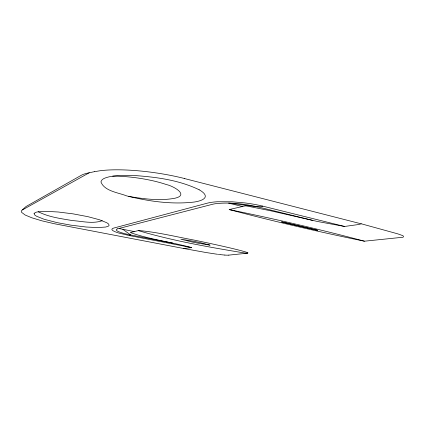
<?xml version="1.0" encoding="UTF-8"?>
<svg xmlns="http://www.w3.org/2000/svg" width="425" height="425" viewBox="0 0 425 425"><rect width="100%" height="100%" fill="white"/><g stroke="black" fill="none" stroke-linecap="round" stroke-linejoin="round"><path stroke-width="0.64" d="M138.651 230.525L138.481 230.663C172.986 240.837 208.792 247.116 244.322 252.955C253.284 253.794 243.169 251.271 241.108 250.67C230.472 247.887 219.73 245.544 208.988 243.212A263.612 28.321 8.3 0 0 193.933 240.056C175.567 236.651 157.271 232.13 138.651 230.525L130.284 232.544C150.099 239.541 171.371 242.064 191.707 247.621L183.68 248.492L54.182 223.699L41.831 220.814L31.801 217.786L25.165 215.023L21.558 212.319L21.25 211.363L21.521 210.641L25.989 206.55L81.287 175.297A60.674 13.271 8.3 0 1 87.805 173.081L94.26 171.705M102.213 220.697C92.762 224.081 82.142 221.234 72.415 220.575C60.887 218.604 48.838 217.117 38.298 211.746M22.419 209.913L89.234 172.778M117.831 228.767L212.25 204.345A33.511 6.837 6.3 0 1 215.847 203.665C229.819 202.13 244.019 203.809 257.678 206.847L312.874 220.447M361.043 223.725L397.343 233.734A89.792 15.587 5.2 0 1 398.602 234.148L400.865 234.94A40.333 7.183 4.5 0 1 401.482 235.179C403.808 235.514 404.552 237.596 401.556 237.384L364.438 241.193C319.106 231.944 273.907 221.356 229.213 209.567L245.119 205.886L246.728 205.992L270.635 210.779L316.593 221.282A92.002 19.832 3.8 0 0 318.033 221.59L344.569 226.461L358.796 224.485L361.213 223.832L184.668 178.596M94.286 171.7L100.252 170.722A69.445 15.337 8.1 0 1 184.732 178.574M228.767 255.122L247.732 253.173M229.213 209.567C274.507 218.891 319.818 229.319 364.438 241.193M224.846 255.069L224.889 255.074A7.623 1.047 6.8 0 0 228.831 255.133M224.82 255.069L221.101 254.713M220.729 254.671L220.357 254.628M219.985 254.58L219.311 254.501M218.817 254.437L218.317 254.373M229.426 203.145L257.678 206.847L261.688 206.391A43.228 9.626 6.6 0 0 262.815 206.157L344.569 226.461M217.595 254.278L217.244 254.23A40.327 5.812 6.8 0 1 214.96 253.906L207.517 252.753A112.37 17.935 6.5 0 1 204.871 252.317L183.68 248.492M128.748 196.43C143.99 198.921 159.795 201.126 175.132 198.188C189.789 194.756 172.295 185.672 166.446 184.583A43.844 9.573 8.4 0 0 112.683 176.163M172.917 243.153L130.682 234.956A22.297 3.395 7.9 0 1 116.785 230.637A22.217 3.379 7.9 0 1 117.842 228.772M262.82 206.157A37.618 7.703 6.3 0 0 244.71 202.906L232.156 201.79L217.265 201.758A40.29 8.218 6.3 0 0 207.453 203.134L113.672 228.082L112.29 228.655L111.865 229.415A26.515 4.027 7.9 0 0 118.904 233.07L129.301 235.551L191.707 247.621M134.204 231.556L122.751 229.288A20.581 3.262 8.1 0 1 119.473 228.586L119.351 228.56M228.576 203.118L242.473 206.497M199.144 189.757C179.079 180.072 156.474 177.066 134.465 175.525C125.975 175.201 117.369 175.111 109.012 176.848C106.075 177.708 101.798 178.426 100.911 181.879C104.353 191.208 118.458 192.615 126.634 195.877C148.649 201.338 171.663 204.68 194.321 202.029A54.559 11.98 8.1 0 0 199.107 189.757M122.825 229.319L130.703 234.977L130.045 235.354A27.806 4.107 8.4 0 1 129.301 235.551M34.09 213.61L34.781 215.018L36.539 216.235L44.147 219.273L57.216 222.652L70.853 225.154L86.11 227.008L97.771 227.577L105.729 227.035L108.332 226.212L109.129 225.372L108.577 224.007L106.856 222.764L99.508 219.768L87.906 216.67L73.132 213.871L58.246 212.001L45.831 211.331L37.278 211.921L35.227 212.532L34.09 213.61M209.961 245.124L196.796 242.946A108.954 18.7 6.4 0 1 191.489 241.846L180.832 239.179L193.449 241.257A83.401 11.236 7.6 0 1 200.727 242.771L209.961 245.124M317.512 230.286L281.653 221.903L317.512 230.286"/></g></svg>
